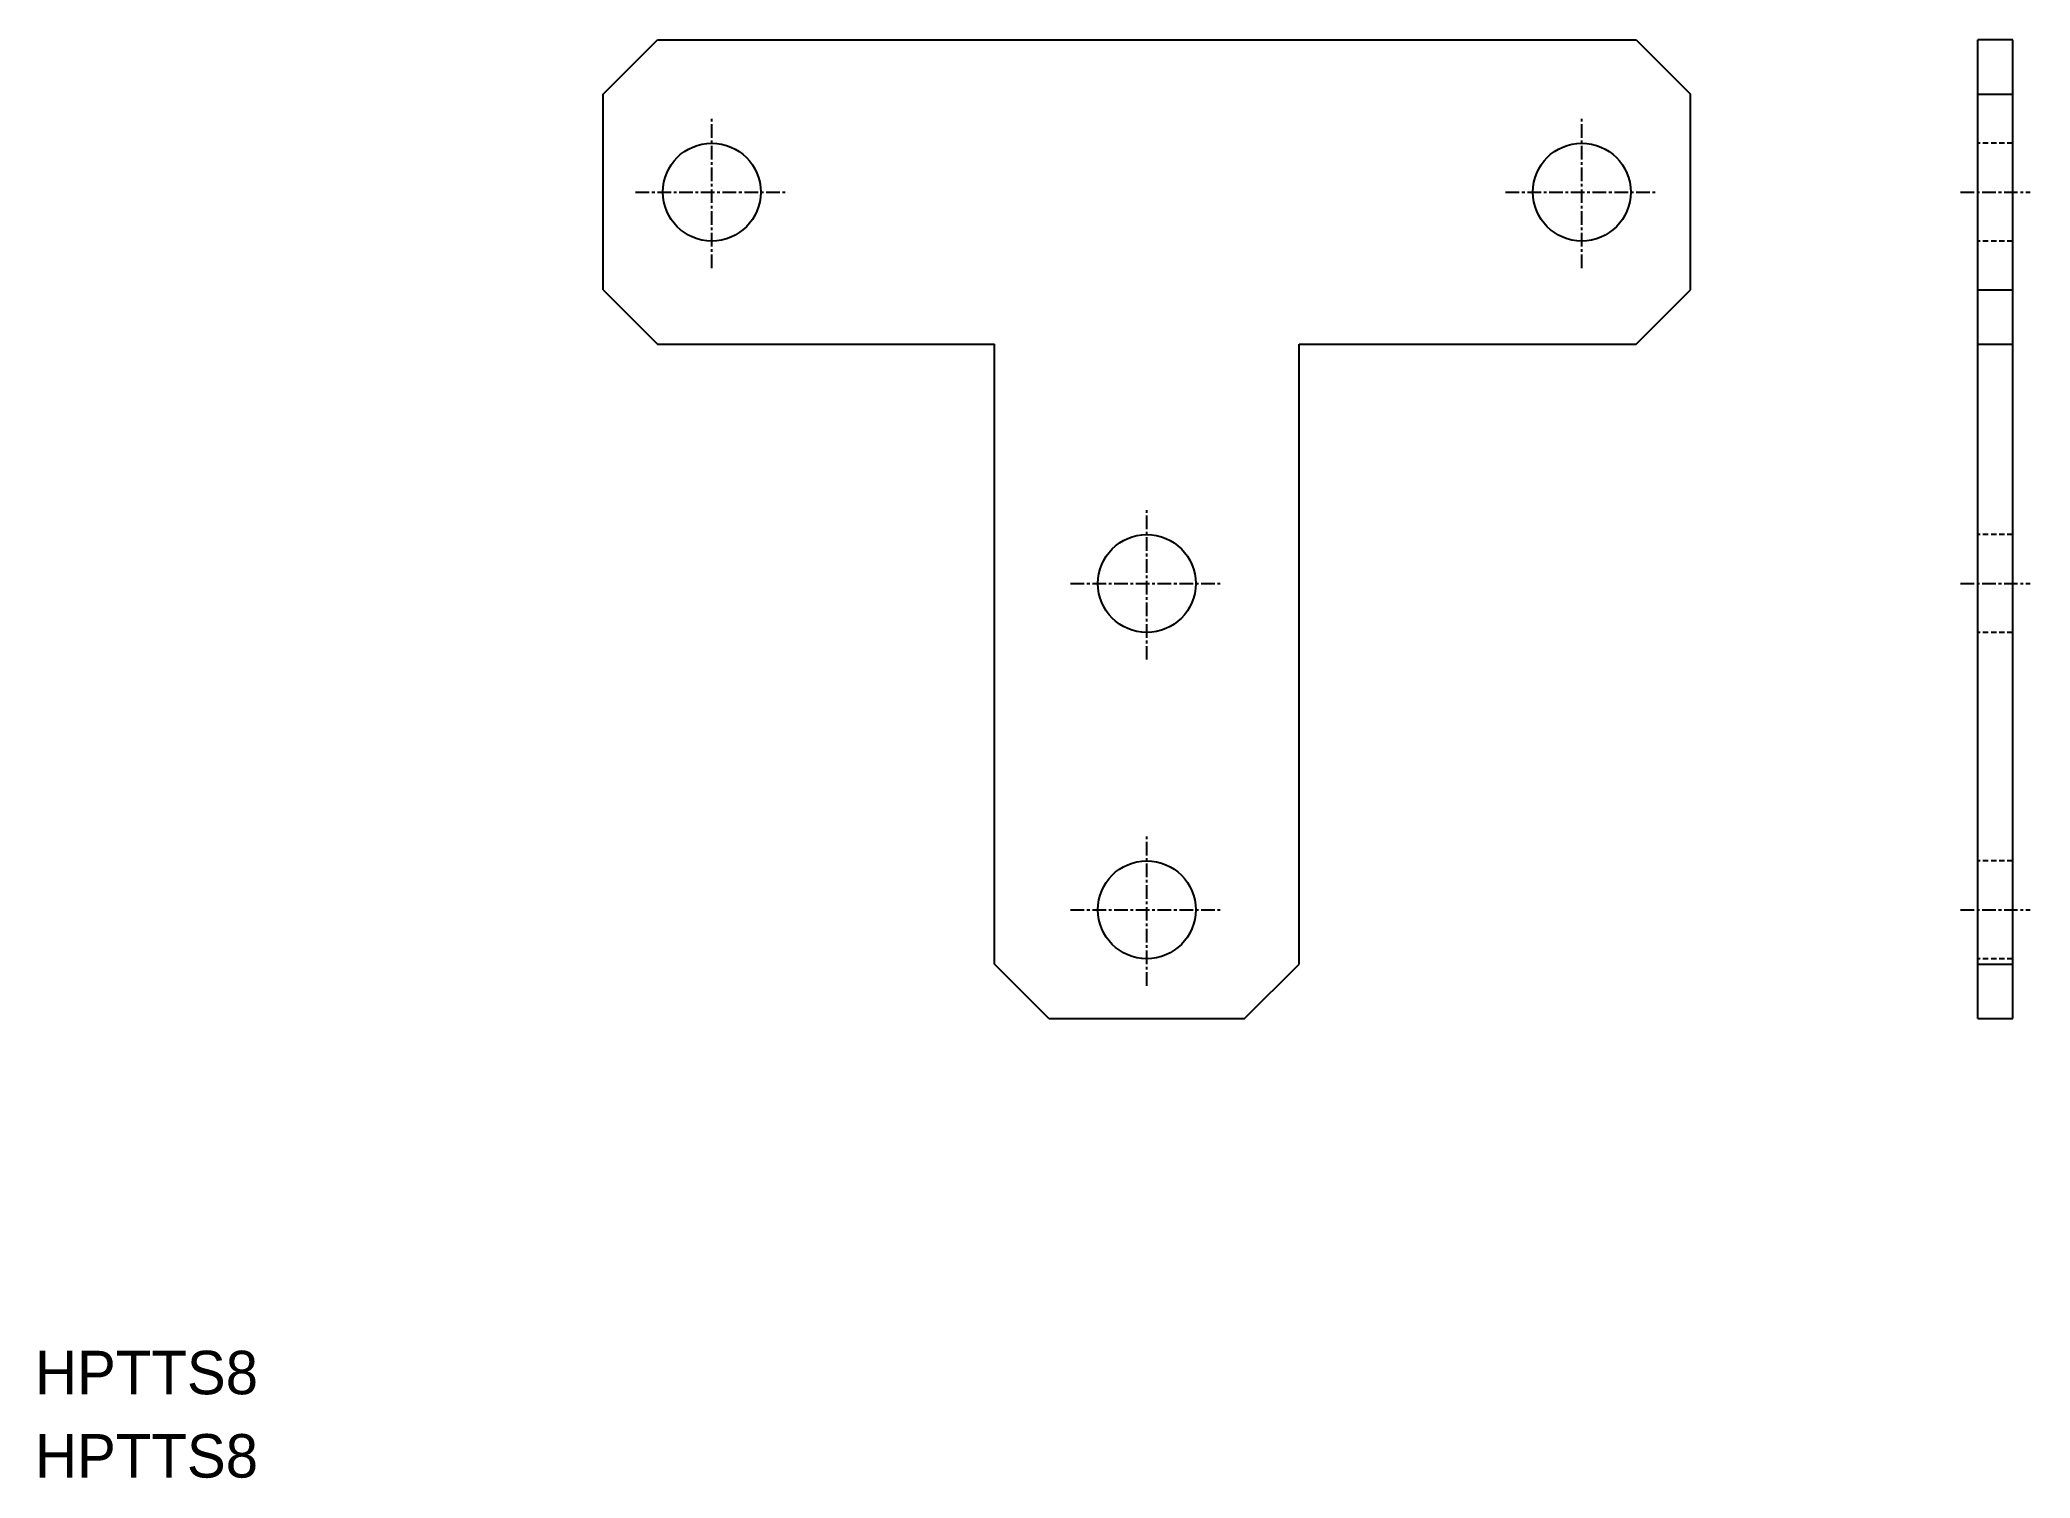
# Model space of a CAD drawing. Extents: x 0 to 183, y 0 to 132.
import ezdxf

# ---------------------------------------------------------------- set-up
doc = ezdxf.new("R2010")
doc.units = 0
doc.linetypes.add('CENTER', pattern=[2, 1.25, -0.25, 0.25, -0.25])
doc.linetypes.add('DASHED', pattern=[0.75, 0.5, -0.25])
doc.layers.get('0').update_dxf_attribs({"linetype": 'CONTINUOUS'})
doc.layers.add('CENTER', color=1, linetype='CENTER')

msp = doc.modelspace()

# ---------------------------------------------------------------- linework, layer by layer
at = {"color": 7, "linetype": 'CONTINUOUS'}
for p, q in [((52.23, 127.22), (57.23, 132.22)), ((57.23, 132.22), (147.23, 132.22)), ((79.73, 132.22), (79.73, 132.22)), ((102.23, 132.22), (102.23, 132.22)), ((147.23, 132.22), (152.23, 127.22)), ((178.66, 42.22), (178.66, 132.22)), ((181.86, 132.22), (178.66, 132.22)), ((181.86, 42.22), (181.86, 132.22)), ((52.23, 109.22), (52.23, 127.22)), ((152.23, 109.22), (152.23, 127.22)), ((178.66, 127.22), (181.86, 127.22)), ((52.23, 109.22), (57.23, 104.22)), ((147.23, 104.22), (152.23, 109.22)), ((178.66, 109.22), (181.86, 109.22)), ((57.23, 104.22), (88.23, 104.22)), ((88.23, 47.22), (88.23, 104.22)), ((116.23, 47.22), (116.23, 104.22)), ((116.23, 104.22), (147.23, 104.22)), ((178.66, 104.22), (181.86, 104.22)), ((93.23, 42.22), (88.23, 47.22)), ((111.23, 42.22), (116.23, 47.22)), ((178.66, 47.22), (181.86, 47.22)), ((93.23, 42.22), (111.23, 42.22)), ((178.66, 42.22), (181.86, 42.22))]:
    msp.add_line(p, q, dxfattribs=at)
at = {"color": 3, "linetype": 'DASHED'}
for p, q in [((181.86, 122.72), (178.66, 122.72)), ((181.86, 113.72), (178.66, 113.72)), ((181.86, 86.72), (178.66, 86.72)), ((181.86, 77.72), (178.66, 77.72)), ((181.86, 56.72), (178.66, 56.72)), ((181.86, 47.72), (178.66, 47.72))]:
    msp.add_line(p, q, dxfattribs=at)
at = {"color": 7, "linetype": 'CONTINUOUS'}
for centre in [(62.23, 118.22), (142.23, 118.22), (102.23, 82.22), (102.23, 52.22)]:
    msp.add_circle(centre, 4.5, dxfattribs=at)
at = {"layer": 'CENTER', "color": 1, "linetype": 'CENTER'}
for p, q in [((62.23, 111.22), (62.23, 125.22)), ((142.23, 111.22), (142.23, 125.22)), ((55.23, 118.22), (69.23, 118.22)), ((135.23, 118.22), (149.23, 118.22)), ((177.06, 118.22), (183.46, 118.22)), ((102.23, 75.22), (102.23, 89.22)), ((95.23, 82.22), (109.23, 82.22)), ((177.06, 82.22), (183.46, 82.22)), ((102.23, 45.22), (102.23, 59.22)), ((95.23, 52.22), (109.23, 52.22)), ((177.06, 52.22), (183.46, 52.22))]:
    msp.add_line(p, q, dxfattribs=at)

# ---------------------------------------------------------------- texts
at = {"color": 7, "linetype": 'CONTINUOUS'}
for p in [(0, 7.66), (0, 0)]:
    msp.add_text('HPTTS8', height=4, dxfattribs=at).set_placement(p)

doc.saveas('drawing.dxf')
